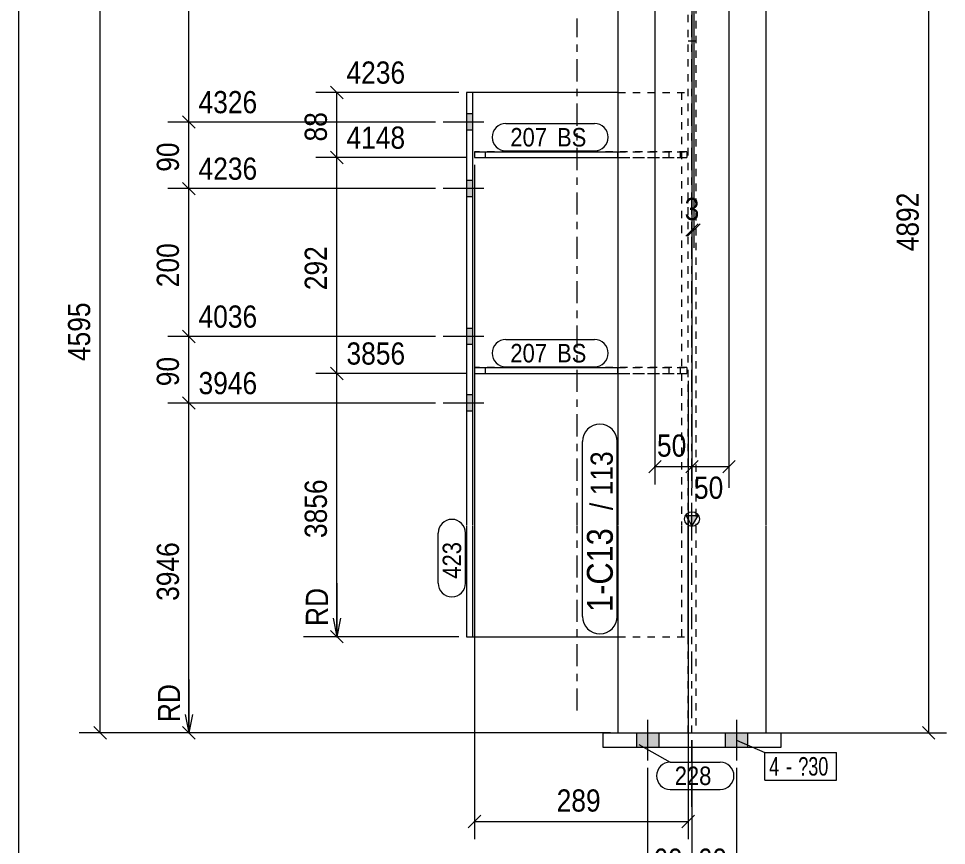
# Model space of a CAD drawing. Header units: millimetres. Extents: x 2 to 579, y 1 to 825.
# Drawn here: x 5 to 130.4, y 91.6 to 203.5 of the extents above; entities that cross this region are included whole.
import ezdxf

# ---------------------------------------------------------------- set-up
doc = ezdxf.new("R2010")
doc.units = ezdxf.units.MM
for name, pattern in [('XKITLINE00', [0]), ('XKITLINE01', [4, 1, -1, 1, -1]), ('XKITLINE02', [4, 2, -2]), ('XKITLINE03', [6, 3, -1, 1, -1])]:
    doc.linetypes.add(name, pattern=pattern)
for name, color, linetype, lineweight in [('Bolt', 3, 'Continuous', 0), ('BoltMark', 7, 'Continuous', 0), ('Dimensions', 7, 'Continuous', 0), ('DrawingSheet', 5, 'Continuous', 0), ('Part', 2, 'Continuous', 0), ('PartMark', 7, 'Continuous', 0)]:
    doc.layers.add(name, color=color, linetype=linetype, lineweight=lineweight)
doc.styles.add('ARIAL', font='ARIAL.TTF')
doc.styles.add('ARIAL_NARROW', font='ARIALN.TTF')

# ---------------------------------------------------------------- blocks, each defined once
blk = doc.blocks.new('*A48')
at = {"layer": 'Bolt', "color": 3, "linetype": 'XKITLINE02', "lineweight": 0}
blk.add_line((95.53, 200.45), (96.53, 200.45), dxfattribs=at)
blk = doc.blocks.new('*A56')
at = {"layer": 'Bolt'}
for points in [[(91.53, 106.85), (91.53, 104.85), (88.53, 104.85), (88.53, 106.85)], [(91.53, 106.85), (91.53, 104.85), (88.53, 104.85), (88.53, 106.85)], [(103.53, 106.85), (103.53, 104.85), (100.53, 104.85), (100.53, 106.85)], [(103.53, 106.85), (103.53, 104.85), (100.53, 104.85), (100.53, 106.85)]]:
    blk.add_hatch(color=3, dxfattribs=at).paths.add_polyline_path(points, flags=17)
at = {"layer": 'Bolt', "color": 3, "linetype": 'XKITLINE00', "lineweight": 0}
for p, q in [((90.03, 108.6), (90.03, 103.1)), ((90.03, 108.6), (90.03, 103.1)), ((102.03, 108.6), (102.03, 103.1)), ((102.03, 108.6), (102.03, 103.1)), ((88.53, 106.85), (88.53, 104.85)), ((88.53, 106.85), (88.53, 104.85)), ((91.53, 106.85), (91.53, 104.85)), ((91.53, 106.85), (91.53, 104.85)), ((100.53, 106.85), (100.53, 104.85)), ((100.53, 106.85), (100.53, 104.85)), ((103.53, 106.85), (103.53, 104.85)), ((103.53, 106.85), (103.53, 104.85))]:
    blk.add_line(p, q, dxfattribs=at)
blk = doc.blocks.new('*A57')
at = {"layer": 'Bolt'}
for points in [[(66.43, 188.35), (65.53, 188.35), (65.53, 190.55), (66.43, 190.55)], [(66.43, 188.35), (65.53, 188.35), (65.53, 190.55), (66.43, 190.55)], [(66.43, 179.35), (65.53, 179.35), (65.53, 181.55), (66.43, 181.55)], [(66.43, 179.35), (65.53, 179.35), (65.53, 181.55), (66.43, 181.55)], [(66.43, 159.35), (65.53, 159.35), (65.53, 161.55), (66.43, 161.55)], [(66.43, 159.35), (65.53, 159.35), (65.53, 161.55), (66.43, 161.55)], [(66.43, 150.35), (65.53, 150.35), (65.53, 152.55), (66.43, 152.55)], [(66.43, 150.35), (65.53, 150.35), (65.53, 152.55), (66.43, 152.55)]]:
    blk.add_hatch(color=3, dxfattribs=at).paths.add_polyline_path(points, flags=17)
at = {"layer": 'Bolt', "color": 3, "linetype": 'XKITLINE00', "lineweight": 0}
for p, q in [((67.88, 189.45), (62.38, 189.45)), ((67.88, 189.45), (62.38, 189.45)), ((66.43, 190.55), (65.53, 190.55)), ((66.43, 190.55), (65.53, 190.55)), ((66.43, 188.35), (65.53, 188.35)), ((66.43, 188.35), (65.53, 188.35)), ((66.43, 181.55), (65.53, 181.55)), ((66.43, 181.55), (65.53, 181.55)), ((67.88, 180.45), (62.38, 180.45)), ((67.88, 180.45), (62.38, 180.45)), ((66.43, 179.35), (65.53, 179.35)), ((66.43, 179.35), (65.53, 179.35)), ((66.43, 161.55), (65.53, 161.55)), ((66.43, 161.55), (65.53, 161.55)), ((67.88, 160.45), (62.38, 160.45)), ((67.88, 160.45), (62.38, 160.45)), ((66.43, 159.35), (65.53, 159.35)), ((66.43, 159.35), (65.53, 159.35)), ((66.43, 152.55), (65.53, 152.55)), ((66.43, 152.55), (65.53, 152.55)), ((67.88, 151.45), (62.38, 151.45)), ((67.88, 151.45), (62.38, 151.45)), ((66.43, 150.35), (65.53, 150.35)), ((66.43, 150.35), (65.53, 150.35))]:
    blk.add_line(p, q, dxfattribs=at)
blk = doc.blocks.new('*A60')
at = {"layer": 'Part'}
blk.add_hatch(color=2, dxfattribs=at).paths.add_polyline_path([(95.23, 136.26), (96.83, 136.26), (96.03, 134.86)], flags=17)
at = {"layer": 'Part', "color": 2, "linetype": 'XKITLINE00', "lineweight": 0}
for p, q in [((86.03, 652.25), (86.03, 134.95)), ((106.03, 652.25), (106.03, 134.95)), ((96.03, 134.86), (95.23, 136.26)), ((95.23, 136.26), (96.83, 136.26)), ((96.83, 136.26), (96.03, 134.86)), ((86.03, 134.85), (86.03, 106.85)), ((106.03, 134.85), (106.03, 106.85))]:
    blk.add_line(p, q, dxfattribs=at)
at = {"layer": 'Part', "color": 7, "linetype": 'XKITLINE01', "lineweight": 0}
for p, q in [((95.53, 134.95), (95.53, 651.13)), ((96.53, 651.13), (96.53, 134.95)), ((95.53, 106.85), (95.53, 134.85)), ((96.53, 134.85), (96.53, 106.85)), ((86.03, 106.85), (106.03, 106.85))]:
    blk.add_line(p, q, dxfattribs=at)
at = {"layer": 'Part', "color": 7, "linetype": 'XKITLINE03', "lineweight": 0}
for p, q in [((96.03, 134.95), (96.03, 644.78)), ((96.03, 96.85), (96.03, 134.85))]:
    blk.add_line(p, q, dxfattribs=at)
at = {"layer": 'Part', "color": 2, "linetype": 'XKITLINE00', "lineweight": 0}
blk.add_circle((96.03, 135.76), 1, dxfattribs=at)
blk = doc.blocks.new('*A76')
at = {"layer": 'Part', "color": 2, "linetype": 'XKITLINE00', "lineweight": 0}
for p, q in [((84.03, 104.85), (84.03, 106.85)), ((84.03, 106.85), (108.03, 106.85)), ((108.03, 106.85), (108.03, 104.85)), ((108.03, 104.85), (84.03, 104.85))]:
    blk.add_line(p, q, dxfattribs=at)
blk = doc.blocks.new('*A77')
at = {"layer": 'Part', "color": 7, "linetype": 'XKITLINE03', "lineweight": 0}
for p, q in [((80.53, 134.95), (80.53, 203.45)), ((80.53, 109.85), (80.53, 134.85))]:
    blk.add_line(p, q, dxfattribs=at)
at = {"layer": 'Part', "color": 2, "linetype": 'XKITLINE00', "lineweight": 0}
for p, q in [((86.03, 193.45), (65.53, 193.45)), ((65.53, 193.45), (65.53, 134.95)), ((66.43, 134.95), (66.43, 193.45)), ((65.53, 134.85), (65.53, 119.85)), ((66.43, 119.85), (66.43, 134.85)), ((65.53, 119.85), (86.03, 119.85))]:
    blk.add_line(p, q, dxfattribs=at)
at = {"layer": 'Part', "color": 7, "linetype": 'XKITLINE01', "lineweight": 0}
for p, q in [((86.03, 193.45), (95.53, 193.45)), ((94.63, 193.45), (94.63, 134.95)), ((95.53, 134.95), (95.53, 193.45)), ((94.63, 134.85), (94.63, 119.85)), ((95.53, 119.85), (95.53, 134.85)), ((86.03, 119.85), (95.53, 119.85))]:
    blk.add_line(p, q, dxfattribs=at)
blk = doc.blocks.new('*A78')
at = {"layer": 'Part', "color": 2, "linetype": 'XKITLINE00', "lineweight": 0}
for p, q in [((66.63, 156.25), (66.63, 155.45)), ((66.63, 156.25), (86.03, 156.25)), ((66.63, 155.45), (86.03, 155.45))]:
    blk.add_line(p, q, dxfattribs=at)
at = {"layer": 'Part', "color": 7, "linetype": 'XKITLINE01', "lineweight": 0}
for p, q in [((68.13, 155.45), (68.13, 156.25)), ((86.03, 155.45), (86.03, 156.25)), ((86.03, 156.25), (95.33, 156.25)), ((92.93, 155.45), (92.93, 156.25)), ((94.43, 156.25), (94.43, 155.45)), ((95.33, 156.25), (95.33, 155.45)), ((86.03, 155.45), (95.33, 155.45))]:
    blk.add_line(p, q, dxfattribs=at)
blk = doc.blocks.new('*A79')
at = {"layer": 'Part', "color": 7, "linetype": 'XKITLINE01', "lineweight": 0}
for p, q in [((95.33, 185.45), (66.63, 185.45)), ((66.63, 185.45), (66.63, 184.65)), ((66.63, 184.65), (95.33, 184.65)), ((68.13, 184.65), (68.13, 185.45)), ((86.03, 185.45), (86.03, 184.65)), ((92.93, 184.65), (92.93, 185.45)), ((94.43, 185.45), (94.43, 184.65)), ((95.33, 185.45), (95.33, 184.65))]:
    blk.add_line(p, q, dxfattribs=at)
blk = doc.blocks.new('*A80')
at = {"layer": 'Part', "color": 2, "linetype": 'XKITLINE00', "lineweight": 0}
for p, q in [((66.63, 185.45), (66.63, 184.65)), ((66.63, 185.45), (86.03, 185.45)), ((66.63, 184.65), (86.03, 184.65))]:
    blk.add_line(p, q, dxfattribs=at)
at = {"layer": 'Part', "color": 7, "linetype": 'XKITLINE01', "lineweight": 0}
for p, q in [((68.13, 184.65), (68.13, 185.45)), ((86.03, 184.65), (86.03, 185.45)), ((86.03, 185.45), (95.33, 185.45)), ((86.03, 184.65), (95.33, 184.65)), ((92.93, 184.65), (92.93, 185.45)), ((94.43, 185.45), (94.43, 184.65)), ((95.33, 185.45), (95.33, 184.65))]:
    blk.add_line(p, q, dxfattribs=at)
blk = doc.blocks.new('*A81')
at = {"layer": 'Part', "color": 7, "linetype": 'XKITLINE01', "lineweight": 0}
for p, q in [((95.33, 156.25), (66.63, 156.25)), ((66.63, 156.25), (66.63, 155.45)), ((68.13, 155.45), (68.13, 156.25)), ((86.03, 156.25), (86.03, 155.45)), ((92.93, 155.45), (92.93, 156.25)), ((94.43, 156.25), (94.43, 155.45)), ((95.33, 156.25), (95.33, 155.45)), ((66.63, 155.45), (95.33, 155.45))]:
    blk.add_line(p, q, dxfattribs=at)
blk = doc.blocks.new('*A119')
at = {"layer": 'DrawingSheet', "color": 5, "linetype": 'XKITLINE00', "lineweight": 0}
blk.add_line((5, 825), (5, 5), dxfattribs=at)
blk = doc.blocks.new('*A188')
at = {"layer": 'Dimensions', "color": 7, "linetype": 'XKITLINE00', "lineweight": 0}
for p, q in [((96.03, 533.83), (96.03, 172.45)), ((96.28, 533.83), (96.28, 172.45)), ((96.88, 175.7), (95.18, 174.01)), ((97.13, 175.7), (95.43, 174.01)), ((96.03, 174.85), (96.28, 174.85))]:
    blk.add_line(p, q, dxfattribs=at)
at = {"layer": 'Dimensions', "color": 3}
for p in [(96.03, 174.85), (96.28, 174.85)]:
    blk.add_point(p, dxfattribs=at)
at = {"layer": 'Dimensions', "color": 3, "style": 'ARIAL', "width": 0.85}
blk.add_text('3', height=3, dxfattribs=at).set_placement((95.04, 176.2))
blk = doc.blocks.new('*A190')
at = {"layer": 'Dimensions', "color": 7, "linetype": 'XKITLINE00', "lineweight": 0}
for p, q in [((28.03, 189.45), (28.03, 652.25)), ((61.38, 189.45), (25.18, 189.45)), ((27.18, 190.3), (28.88, 188.61))]:
    blk.add_line(p, q, dxfattribs=at)
at = {"layer": 'Dimensions', "color": 3}
blk.add_point((28.03, 189.45), dxfattribs=at)
blk = doc.blocks.new('*A196')
at = {"layer": 'PartMark', "color": 7, "linetype": 'XKITLINE00', "lineweight": 0}
for p, q in [((81.23, 122.6), (81.23, 146.25)), ((85.93, 122.6), (85.93, 146.25))]:
    blk.add_line(p, q, dxfattribs=at)
for centre, start, end in [((83.58, 146.25), 0, 180), ((83.58, 122.6), 180, 0)]:
    blk.add_arc(centre, 2.35, start, end, dxfattribs=at)
at = {"layer": 'PartMark', "color": 3, "style": 'ARIAL', "width": 0.85}
for s, p in [('113', (85.33, 138.98)), ('/', (85.33, 136.97))]:
    blk.add_text(s, height=3, rotation=90.0002, dxfattribs=at).set_placement(p)
at = {"layer": 'PartMark', "color": 1, "style": 'ARIAL', "width": 0.85}
blk.add_text('1-C13', height=3.5, rotation=90.0002, dxfattribs=at).set_placement((85.33, 123.2))
blk = doc.blocks.new('*A198')
at = {"layer": 'PartMark', "color": 7, "linetype": 'XKITLINE00', "lineweight": 0}
for p, q in [((70.88, 189.25), (82.84, 189.25)), ((70.88, 185.55), (82.84, 185.55))]:
    blk.add_line(p, q, dxfattribs=at)
for centre, start, end in [((70.88, 187.4), 90, 270), ((82.84, 187.4), 270, 90)]:
    blk.add_arc(centre, 1.85, start, end, dxfattribs=at)
at = {"layer": 'PartMark', "color": 3, "style": 'ARIAL', "width": 0.85}
for s, p in [('207', (71.48, 186.15)), ('BS', (77.79, 186.15))]:
    blk.add_text(s, height=2.5, dxfattribs=at).set_placement(p)
blk = doc.blocks.new('*A199')
at = {"layer": 'PartMark', "color": 7, "linetype": 'XKITLINE00', "lineweight": 0}
for p, q in [((70.88, 160.05), (82.84, 160.05)), ((70.88, 156.35), (82.84, 156.35))]:
    blk.add_line(p, q, dxfattribs=at)
for centre, start, end in [((70.88, 158.2), 90, 270), ((82.84, 158.2), 270, 90)]:
    blk.add_arc(centre, 1.85, start, end, dxfattribs=at)
at = {"layer": 'PartMark', "color": 3, "style": 'ARIAL', "width": 0.85}
for s, p in [('207', (71.48, 156.95)), ('BS', (77.79, 156.95))]:
    blk.add_text(s, height=2.5, dxfattribs=at).set_placement(p)
blk = doc.blocks.new('*A203')
at = {"layer": 'Dimensions', "color": 7, "linetype": 'XKITLINE00', "lineweight": 0}
for p, q in [((102.03, 246.01), (130.43, 246.01)), ((127.18, 246.86), (128.88, 245.17)), ((128.03, 106.85), (128.03, 246.01)), ((107.03, 106.85), (130.43, 106.85)), ((127.18, 107.7), (128.88, 106.01))]:
    blk.add_line(p, q, dxfattribs=at)
at = {"layer": 'Dimensions', "color": 3}
for p in [(128.03, 246.01), (128.03, 106.85)]:
    blk.add_point(p, dxfattribs=at)
at = {"layer": 'Dimensions', "color": 3, "style": 'ARIAL', "width": 0.85}
blk.add_text('4892', height=3, dxfattribs=at).set_placement((113.33, 247.21))
blk.add_text('4892', height=3, rotation=90.0002, dxfattribs=at).set_placement((126.68, 171.98))
blk = doc.blocks.new('*A206')
at = {"layer": 'Dimensions', "color": 7, "linetype": 'XKITLINE00', "lineweight": 0}
for p, q in [((66.63, 183.65), (66.63, 92.45)), ((95.53, 154.45), (95.53, 92.45)), ((67.48, 95.7), (65.78, 94.01)), ((96.38, 95.7), (94.68, 94.01)), ((66.63, 94.85), (95.53, 94.85))]:
    blk.add_line(p, q, dxfattribs=at)
at = {"layer": 'Dimensions', "color": 3}
for p in [(66.63, 94.85), (95.53, 94.85)]:
    blk.add_point(p, dxfattribs=at)
at = {"layer": 'Dimensions', "color": 3, "style": 'ARIAL', "width": 0.85}
blk.add_text('289', height=3, dxfattribs=at).set_placement((77.74, 96.2))
blk = doc.blocks.new('*A207')
at = {"layer": 'Dimensions', "color": 7, "linetype": 'XKITLINE00', "lineweight": 0}
for p, q in [((96.03, 105.85), (96.03, 84.45)), ((90.03, 102.1), (90.03, 84.45)), ((90.88, 87.7), (89.18, 86.01)), ((90.03, 86.85), (96.03, 86.85)), ((96.88, 87.7), (95.18, 86.01))]:
    blk.add_line(p, q, dxfattribs=at)
at = {"layer": 'Dimensions', "color": 3}
for p in [(90.03, 86.85), (96.03, 86.85)]:
    blk.add_point(p, dxfattribs=at)
at = {"layer": 'Dimensions', "color": 3, "style": 'ARIAL', "width": 0.85}
blk.add_text('60', height=3, dxfattribs=at).set_placement((90.8, 88.2))
blk = doc.blocks.new('*A208')
at = {"layer": 'Dimensions', "color": 7, "linetype": 'XKITLINE00', "lineweight": 0}
for p, q in [((96.03, 105.85), (96.03, 84.45)), ((102.03, 102.1), (102.03, 84.45)), ((96.88, 87.7), (95.18, 86.01)), ((96.03, 86.85), (102.03, 86.85)), ((102.88, 87.7), (101.18, 86.01))]:
    blk.add_line(p, q, dxfattribs=at)
at = {"layer": 'Dimensions', "color": 3}
for p in [(96.03, 86.85), (102.03, 86.85)]:
    blk.add_point(p, dxfattribs=at)
at = {"layer": 'Dimensions', "color": 3, "style": 'ARIAL', "width": 0.85}
blk.add_text('60', height=3, dxfattribs=at).set_placement((96.8, 88.2))
blk = doc.blocks.new('*A209')
at = {"layer": 'Dimensions', "color": 7, "linetype": 'XKITLINE00', "lineweight": 0}
for p, q in [((91.03, 245.01), (91.03, 140.45)), ((96.03, 245.01), (96.03, 140.45)), ((91.88, 143.7), (90.18, 142.01)), ((96.88, 143.7), (95.18, 142.01)), ((91.03, 142.85), (96.03, 142.85))]:
    blk.add_line(p, q, dxfattribs=at)
at = {"layer": 'Dimensions', "color": 3}
for p in [(91.03, 142.85), (96.03, 142.85)]:
    blk.add_point(p, dxfattribs=at)
at = {"layer": 'Dimensions', "color": 3, "style": 'ARIAL', "width": 0.85}
blk.add_text('50', height=3, dxfattribs=at).set_placement((91.3, 144.2))
blk = doc.blocks.new('*A210')
at = {"layer": 'Dimensions', "color": 7, "linetype": 'XKITLINE00', "lineweight": 0}
for p, q in [((96.03, 245.01), (96.03, 140)), ((101.03, 245.01), (101.03, 140)), ((96.88, 143.7), (95.18, 142.01)), ((101.88, 143.7), (100.18, 142.01)), ((96.03, 142.85), (101.03, 142.85))]:
    blk.add_line(p, q, dxfattribs=at)
at = {"layer": 'Dimensions', "color": 3}
for p in [(96.03, 142.85), (101.03, 142.85)]:
    blk.add_point(p, dxfattribs=at)
at = {"layer": 'Dimensions', "color": 3, "style": 'ARIAL', "width": 0.85}
blk.add_text('50', height=3, dxfattribs=at).set_placement((96.3, 138.5))
blk = doc.blocks.new('*A211')
at = {"layer": 'Dimensions', "color": 7, "linetype": 'XKITLINE00', "lineweight": 0}
for p, q in [((15.18, 217.15), (16.88, 215.46)), ((85.53, 216.31), (13.18, 216.31)), ((16.03, 106.85), (16.03, 216.31)), ((85.03, 106.85), (13.18, 106.85)), ((15.18, 107.7), (16.88, 106.01))]:
    blk.add_line(p, q, dxfattribs=at)
at = {"layer": 'Dimensions', "color": 3}
for p in [(16.03, 216.31), (16.03, 106.85)]:
    blk.add_point(p, dxfattribs=at)
at = {"layer": 'Dimensions', "color": 3, "style": 'ARIAL', "width": 0.85}
blk.add_text('4595', height=3, dxfattribs=at).set_placement((17.33, 217.51))
blk.add_text('4595', height=3, rotation=90.0002, dxfattribs=at).set_placement((14.68, 157.13))
blk = doc.blocks.new('*A212')
at = {"layer": 'Dimensions', "color": 7, "linetype": 'XKITLINE00', "lineweight": 0}
for p, q in [((27.18, 152.3), (28.88, 150.61)), ((61.38, 151.45), (25.18, 151.45)), ((28.03, 106.85), (28.03, 151.45)), ((28.03, 114.08), (28.03, 106.85)), ((27.53, 109.35), (28.03, 106.85)), ((28.53, 109.35), (28.03, 106.85)), ((85.03, 106.85), (23.53, 106.85)), ((85.03, 106.85), (25.18, 106.85)), ((27.18, 107.7), (28.88, 106.01))]:
    blk.add_line(p, q, dxfattribs=at)
at = {"layer": 'Dimensions', "color": 3}
for p in [(28.03, 151.45), (28.03, 106.85)]:
    blk.add_point(p, dxfattribs=at)
at = {"layer": 'Dimensions', "color": 7}
blk.add_point((28.03, 106.85), dxfattribs=at)
at = {"layer": 'Dimensions', "color": 3, "style": 'ARIAL', "width": 0.85}
blk.add_text('3946', height=3, dxfattribs=at).set_placement((29.33, 152.65))
for s, p in [('3946', (26.68, 124.7)), ('RD', (26.83, 108.3))]:
    blk.add_text(s, height=3, rotation=90.0002, dxfattribs=at).set_placement(p)
blk = doc.blocks.new('*A213')
at = {"layer": 'Dimensions', "color": 7, "linetype": 'XKITLINE00', "lineweight": 0}
for p, q in [((27.18, 161.3), (28.88, 159.61)), ((61.38, 160.45), (25.18, 160.45)), ((28.03, 151.45), (28.03, 160.45)), ((27.18, 152.3), (28.88, 150.61)), ((61.38, 151.45), (25.18, 151.45))]:
    blk.add_line(p, q, dxfattribs=at)
at = {"layer": 'Dimensions', "color": 3}
for p in [(28.03, 160.45), (28.03, 151.45)]:
    blk.add_point(p, dxfattribs=at)
at = {"layer": 'Dimensions', "color": 3, "style": 'ARIAL', "width": 0.85}
blk.add_text('4036', height=3, dxfattribs=at).set_placement((29.33, 161.65))
blk.add_text('90', height=3, rotation=90.0002, dxfattribs=at).set_placement((26.68, 153.73))
blk = doc.blocks.new('*A214')
at = {"layer": 'Dimensions', "color": 7, "linetype": 'XKITLINE00', "lineweight": 0}
for p, q in [((27.18, 181.3), (28.88, 179.61)), ((61.38, 180.45), (25.18, 180.45)), ((28.03, 160.45), (28.03, 180.45)), ((27.18, 161.3), (28.88, 159.61)), ((61.38, 160.45), (25.18, 160.45))]:
    blk.add_line(p, q, dxfattribs=at)
at = {"layer": 'Dimensions', "color": 3}
for p in [(28.03, 180.45), (28.03, 160.45)]:
    blk.add_point(p, dxfattribs=at)
at = {"layer": 'Dimensions', "color": 3, "style": 'ARIAL', "width": 0.85}
blk.add_text('4236', height=3, dxfattribs=at).set_placement((29.33, 181.65))
blk.add_text('200', height=3, rotation=90.0002, dxfattribs=at).set_placement((26.68, 167.12))
blk = doc.blocks.new('*A215')
at = {"layer": 'Dimensions', "color": 7, "linetype": 'XKITLINE00', "lineweight": 0}
for p, q in [((61.38, 189.45), (25.18, 189.45)), ((27.18, 190.3), (28.88, 188.61)), ((28.03, 180.45), (28.03, 189.45)), ((27.18, 181.3), (28.88, 179.61)), ((61.38, 180.45), (25.18, 180.45))]:
    blk.add_line(p, q, dxfattribs=at)
at = {"layer": 'Dimensions', "color": 3}
for p in [(28.03, 189.45), (28.03, 180.45)]:
    blk.add_point(p, dxfattribs=at)
at = {"layer": 'Dimensions', "color": 3, "style": 'ARIAL', "width": 0.85}
blk.add_text('4326', height=3, dxfattribs=at).set_placement((29.33, 190.65))
blk.add_text('90', height=3, rotation=90.0002, dxfattribs=at).set_placement((26.68, 182.73))
blk = doc.blocks.new('*A216')
at = {"layer": 'Dimensions', "color": 7, "linetype": 'XKITLINE00', "lineweight": 0}
for p, q in [((47.18, 156.3), (48.88, 154.61)), ((65.63, 155.45), (45.18, 155.45)), ((48.03, 119.85), (48.03, 155.45)), ((48.03, 127.08), (48.03, 119.85)), ((47.53, 122.35), (48.03, 119.85)), ((48.53, 122.35), (48.03, 119.85)), ((47.18, 120.7), (48.88, 119.01)), ((64.53, 119.85), (43.53, 119.85)), ((64.53, 119.85), (45.18, 119.85))]:
    blk.add_line(p, q, dxfattribs=at)
at = {"layer": 'Dimensions', "color": 3}
for p in [(48.03, 155.45), (48.03, 119.85)]:
    blk.add_point(p, dxfattribs=at)
at = {"layer": 'Dimensions', "color": 7}
blk.add_point((48.03, 119.85), dxfattribs=at)
at = {"layer": 'Dimensions', "color": 3, "style": 'ARIAL', "width": 0.85}
blk.add_text('3856', height=3, dxfattribs=at).set_placement((49.33, 156.65))
for s, p in [('3856', (46.68, 133.2)), ('RD', (46.83, 121.3))]:
    blk.add_text(s, height=3, rotation=90.0002, dxfattribs=at).set_placement(p)
blk = doc.blocks.new('*A217')
at = {"layer": 'Dimensions', "color": 7, "linetype": 'XKITLINE00', "lineweight": 0}
for p, q in [((65.63, 184.65), (45.18, 184.65)), ((47.18, 185.5), (48.88, 183.81)), ((48.03, 155.45), (48.03, 184.65)), ((47.18, 156.3), (48.88, 154.61)), ((65.63, 155.45), (45.18, 155.45))]:
    blk.add_line(p, q, dxfattribs=at)
at = {"layer": 'Dimensions', "color": 3}
for p in [(48.03, 184.65), (48.03, 155.45)]:
    blk.add_point(p, dxfattribs=at)
at = {"layer": 'Dimensions', "color": 3, "style": 'ARIAL', "width": 0.85}
blk.add_text('4148', height=3, dxfattribs=at).set_placement((49.33, 185.85))
blk.add_text('292', height=3, rotation=90.0002, dxfattribs=at).set_placement((46.68, 166.72))
blk = doc.blocks.new('*A218')
at = {"layer": 'Dimensions', "color": 7, "linetype": 'XKITLINE00', "lineweight": 0}
for p, q in [((64.53, 193.45), (45.18, 193.45)), ((47.18, 194.3), (48.88, 192.61)), ((48.03, 184.65), (48.03, 193.45)), ((65.63, 184.65), (45.18, 184.65)), ((47.18, 185.5), (48.88, 183.81))]:
    blk.add_line(p, q, dxfattribs=at)
at = {"layer": 'Dimensions', "color": 3}
for p in [(48.03, 193.45), (48.03, 184.65)]:
    blk.add_point(p, dxfattribs=at)
at = {"layer": 'Dimensions', "color": 3, "style": 'ARIAL', "width": 0.85}
blk.add_text('4236', height=3, dxfattribs=at).set_placement((49.33, 194.65))
blk.add_text('88', height=3, rotation=90.0002, dxfattribs=at).set_placement((46.68, 186.83))
blk = doc.blocks.new('*A219')
at = {"layer": 'BoltMark', "color": 7, "linetype": 'XKITLINE00', "lineweight": 0}
for p, q in [((102.03, 105.85), (105.87, 104.17)), ((105.87, 104.17), (115.56, 104.17)), ((105.87, 100.47), (105.87, 104.17)), ((115.56, 100.47), (115.56, 104.17)), ((105.87, 100.47), (115.56, 100.47))]:
    blk.add_line(p, q, dxfattribs=at)
at = {"layer": 'BoltMark', "color": 3, "style": 'ARIAL_NARROW', "width": 0.85}
for s, p in [('4', (106.47, 101.07)), ('?30', (110.4, 101.07)), ('-', (108.74, 101.07))]:
    blk.add_text(s, height=2.5, dxfattribs=at).set_placement(p)
blk = doc.blocks.new('*A220')
at = {"layer": 'PartMark', "color": 7, "linetype": 'XKITLINE00', "lineweight": 0}
for p, q in [((61.73, 127.1), (61.73, 133.87)), ((65.43, 127.1), (65.43, 133.87))]:
    blk.add_line(p, q, dxfattribs=at)
for centre, start, end in [((63.58, 133.87), 0, 180), ((63.58, 127.1), 180, 0)]:
    blk.add_arc(centre, 1.85, start, end, dxfattribs=at)
at = {"layer": 'PartMark', "color": 3, "style": 'ARIAL', "width": 0.85}
blk.add_text('423', height=2.5, rotation=90.0002, dxfattribs=at).set_placement((64.83, 127.7))
blk = doc.blocks.new('*A221')
at = {"layer": 'PartMark', "color": 7, "linetype": 'XKITLINE00', "lineweight": 0}
for p, q in [((88.86, 105.28), (93.1, 102.89)), ((93.1, 102.89), (99.86, 102.89)), ((93.1, 99.19), (99.86, 99.19))]:
    blk.add_line(p, q, dxfattribs=at)
for centre, start, end in [((93.1, 101.04), 90, 270), ((99.86, 101.04), 270, 90)]:
    blk.add_arc(centre, 1.85, start, end, dxfattribs=at)
at = {"layer": 'PartMark', "color": 3, "style": 'ARIAL', "width": 0.85}
blk.add_text('228', height=2.5, dxfattribs=at).set_placement((93.7, 99.79))

msp = doc.modelspace()

# ---------------------------------------------------------------- block references
at = {"lineweight": 0}
for name in ['*A119', '*A190', '*A48', '*A188', '*A203', '*A209', '*A210', '*A211', '*A77', '*A218', '*A215', '*A57', '*A217', '*A198', '*A214', '*A79', '*A80', '*A206', '*A213', '*A216', '*A199', '*A212', '*A78', '*A81', '*A196', '*A220', '*A56', '*A76', '*A207', '*A208', '*A219', '*A221']:
    msp.add_blockref(name, (0, 0), dxfattribs=at)
at = {"layer": 'Part', "lineweight": 0}
msp.add_blockref('*A60', (0, 0), dxfattribs=at)

doc.saveas('drawing.dxf')
